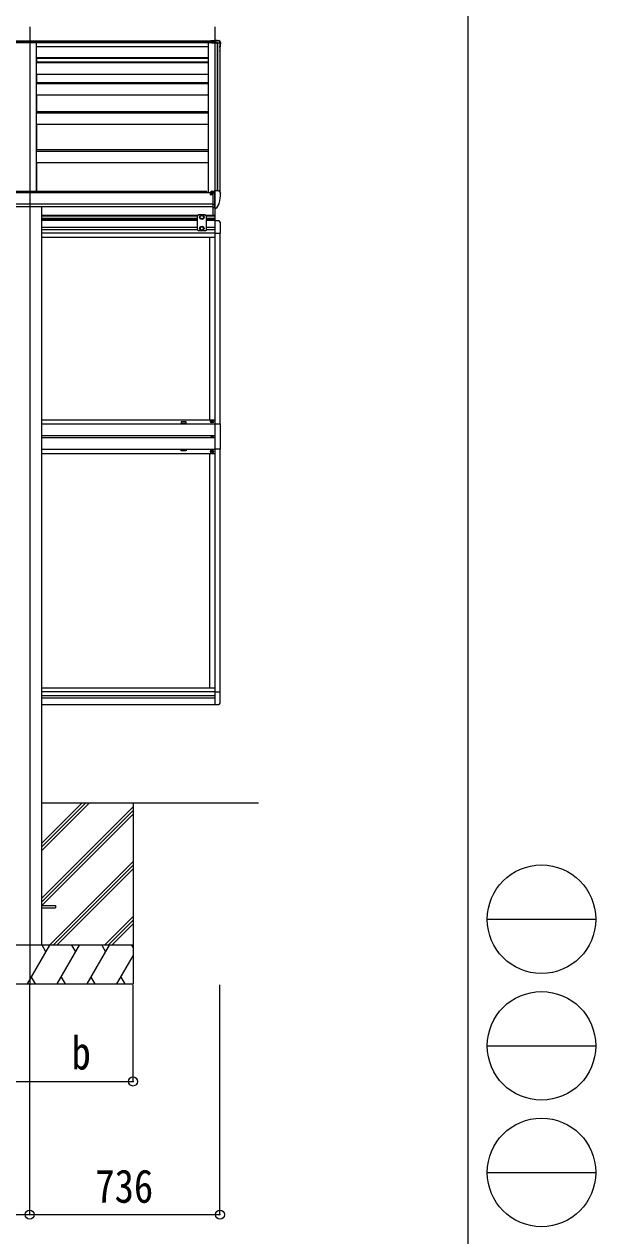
# Model space of a CAD drawing. Units: millimetres at full size; details may follow other scales. Extents: x -9783 to 9892, y -6828 to 6752.
# Drawn here: x 7680 to 9892, y -2488 to 2200 of the extents above; entities that cross this region are included whole.
import ezdxf
from ezdxf.enums import TextEntityAlignment as Align

# ---------------------------------------------------------------- set-up
doc = ezdxf.new("R2010")
doc.units = ezdxf.units.MM
doc.header["$LTSCALE"] = 35
doc.header["$PDMODE"] = 32
doc.header["$PDSIZE"] = 35
for name, color, linetype, lineweight in [('0-0_0', 7, 'Continuous', 9), ('0-1_本体', 4, 'Continuous', 9), ('0-2_部品', 7, 'Continuous', 9), ('0-8_PARTS2', 2, 'Continuous', 9), ('0-A_寸法', 6, 'Continuous', 9), ('1-1_GLASS', 4, 'Continuous', 9), ('1-2_GLASS_SEAL', 7, 'Continuous', 9), ('F-0_240', 7, 'Continuous', 9)]:
    doc.layers.add(name, color=color, linetype=linetype, lineweight=lineweight)
doc.styles.add('ＭＳ ゴシック', font='')
doc.styles.get('ＭＳ ゴシック').set_extended_font_data('MS Gothic')

msp = doc.modelspace()

# ---------------------------------------------------------------- linework, layer by layer
at = {"layer": '0-0_0'}
for p, q in [((7746.54, -813.2), (8586.22, -813.2)), ((7746.54, -998.89), (7932.17, -813.26)), ((7746.54, -984.74), (7918.03, -813.26)), ((7746.54, -970.6), (7903.89, -813.26)), ((7746.54, -1182.73), (8101.34, -827.94)), ((7746.54, -1196.87), (8101.34, -842.08)), ((8101.34, -813.26), (8101.34, -1513.26)), ((7747.95, -1209.6), (8101.34, -856.22)), ((7778.15, -1363.26), (8101.34, -1040.07)), ((7792.29, -1363.26), (8101.34, -1054.21)), ((7806.43, -1363.26), (8101.34, -1068.35)), ((7990.28, -1363.26), (8101.34, -1252.2)), ((8004.42, -1363.26), (8101.34, -1266.34)), ((8018.57, -1364.1), (8101.34, -1281.33)), ((8101.34, -1363.26), (7301.34, -1363.26)), ((7692.5, -1513.26), (7779.1, -1363.26)), ((7764.1, -1389.24), (7749.1, -1363.25)), ((7807.97, -1513.26), (7894.57, -1363.26)), ((7879.57, -1389.24), (7864.57, -1363.26)), ((7923.44, -1513.26), (8010.04, -1363.26)), ((7980.04, -1363.26), (7995.04, -1389.24)), ((8038.91, -1513.26), (8101.34, -1405.12)), ((8095.51, -1363.26), (8101.34, -1373.36)), ((7707.5, -1487.28), (7722.49, -1513.26)), ((7822.96, -1487.28), (7837.96, -1513.26)), ((7938.43, -1487.28), (7953.43, -1513.26)), ((8053.9, -1487.28), (8068.9, -1513.26)), ((7301.34, -1513.26), (8101.34, -1513.26))]:
    msp.add_line(p, q, dxfattribs=at)
at = {"layer": '0-1_本体'}
for p, q in [((7001.84, 2136.49), (8401.83, 2136.49)), ((8401.83, 2134.91), (7001.84, 2134.91)), ((8405.33, 2129.29), (7001.84, 2129.29)), ((8405.33, 2128.38), (7001.84, 2128.38)), ((7726.34, 2128.38), (7726.34, 1553.58)), ((8392.34, 2113.18), (7726.34, 2113.18)), ((8392.34, 2128.38), (8392.34, 1547.16)), ((8427.64, 1556.97), (8427.64, 2126.82)), ((8428.34, 2126.82), (8428.34, 1556.97)), ((8436.39, 2126.4), (8428.55, 2126.81)), ((8437.33, 2125.56), (8437.34, 1550.43)), ((8392.34, 2069.65), (7726.34, 2069.65)), ((8392.34, 2068.57), (7726.34, 2068.57)), ((8392.34, 2067.27), (7726.34, 2067.27)), ((7728.84, 2054.02), (7728.84, 2067.22)), ((7726.34, 2054.08), (8392.34, 2054.08)), ((7726.34, 2051.5), (8392.34, 2051.5)), ((7726.34, 2006.76), (8392.34, 2006.76)), ((7726.34, 1975.29), (8392.34, 1975.29)), ((7726.34, 1971.31), (8392.34, 1971.31)), ((7728.84, 1975.23), (7728.84, 2006.71)), ((7726.34, 1926.86), (8392.34, 1926.86)), ((7728.84, 1862.38), (7728.84, 1926.8)), ((7726.34, 1862.43), (8392.34, 1862.43)), ((7726.34, 1857.06), (8392.34, 1857.06)), ((7726.34, 1813), (8392.34, 1813)), ((7728.84, 1715.74), (7728.84, 1812.94)), ((7726.34, 1715.8), (8392.34, 1715.8)), ((7726.34, 1709.04), (8392.34, 1709.04)), ((7726.34, 1665.47), (8392.34, 1665.47)), ((7728.84, 1553.52), (7728.84, 1665.41)), ((8410.84, 1547.16), (6991.84, 1547.16)), ((8387.34, 1553.58), (7015.34, 1553.58)), ((8387.34, 1547.16), (8387.34, 1553.5)), ((6991.84, 1505.57), (8410.84, 1505.57)), ((8410.84, 1493.72), (6991.84, 1493.74)), ((7746.54, 1493.72), (7746.54, -1363.26))]:
    msp.add_line(p, q, dxfattribs=at)
msp.add_circle((8403.37, 1542.06), 3, dxfattribs=at)
msp.add_arc((8436.33, 2125.4), 1, 6.67014, 87, dxfattribs=at)
at = {"layer": '0-2_部品'}
for p, q in [((8401.83, 2137.62), (8417.33, 2138.56)), ((8401.83, 2137.62), (8401.83, 2136.85)), ((8401.83, 2136.85), (8401.83, 2136.12)), ((8401.83, 2135.73), (8417.33, 2136.55)), ((8401.83, 2136.12), (8401.83, 2135.73)), ((8401.83, 2135.73), (8401.83, 2133.33)), ((8401.83, 2133.33), (8405.33, 2133.51)), ((8401.83, 2132.03), (8401.83, 2133.33)), ((8401.83, 2132.03), (8405.33, 2132.03)), ((8428.44, 2128.32), (8405.33, 2129.72)), ((8405.33, 2129.72), (8405.33, 2126.82)), ((8428.4, 2126.82), (8405.33, 2126.82)), ((8417.33, 2138.56), (8421.37, 2138.32)), ((8417.33, 2137.79), (8417.33, 2138.56)), ((8417.33, 2138.56), (8417.33, 2137.79)), ((8417.33, 2137.79), (8417.33, 2137.07)), ((8417.33, 2134.15), (8417.33, 2136.55)), ((8433.13, 2135.71), (8417.33, 2136.55)), ((8427.3, 2137.95), (8433.55, 2137.57)), ((8436.41, 2126.4), (8428.4, 2126.82)), ((8428.44, 2128.98), (8436.49, 2128.59)), ((8428.44, 2128.32), (8436.49, 2127.9)), ((8432.99, 2136.84), (8432.99, 2136.11)), ((8433.13, 2135.71), (8437.55, 2128.3)), ((8434.31, 2137.15), (8438.79, 2130.72)), ((8437.83, 2124.23), (8437.83, 2124.91)), ((8438.79, 2130.72), (8438.79, 2127.19)), ((8439.33, 2128.99), (8439.33, 2124.91)), ((8439.33, 2124.23), (8439.33, 2124.91)), ((8400.84, 1551.12), (8400.84, 1547.16)), ((8415.84, 1552.29), (8401.84, 1552.23)), ((8405.34, 1552.25), (8405.34, 1554.14)), ((8406.17, 1554.56), (8415.84, 1555.28)), ((8410.84, 1547.24), (8417.34, 1547.64)), ((8415.84, 1556.06), (8417.34, 1556.06)), ((8415.84, 1556.06), (8415.84, 1549.89)), ((8417.34, 1488.47), (8417.34, 1556.97)), ((8432.43, 1556.41), (8436.5, 1550.6)), ((8439.34, 1547.6), (8439.34, 1546.97)), ((8405.84, 1542.06), (8405.54, 1542.06)), ((8406.37, 1542.06), (8405.84, 1542.06)), ((8424.96, 1490.29), (8434.71, 1505.67)), ((8410.84, 1491.67), (8416.34, 1491.67)), ((8416.84, 1490.67), (8416.34, 1491.67)), ((8417.34, 1490.67), (8416.84, 1490.67)), ((8418.84, 1488.57), (8417.34, 1488.47)), ((8418.84, 1488.57), (8422.55, 1488.79))]:
    msp.add_line(p, q, dxfattribs=at)
at = {"layer": '0-2_部品', "color": 4}
for p, q in [((7746.54, -1209.6), (7801.34, -1209.6)), ((7746.54, -1218.6), (7801.34, -1218.6)), ((7801.34, -1209.6), (7801.34, -1218.6))]:
    msp.add_line(p, q, dxfattribs=at)
at = {"layer": '0-2_部品'}
for points in [[(8417.33, 2134.15), (8405.33, 2133.73), (8405.33, 2130.36)], [(8428.44, 2128.98), (8405.33, 2130.36), (8405.33, 2129.72)], [(8417.33, 2136.55), (8417.33, 2137.07), (8417.33, 2137.79)], [(8433.55, 2137.57), (8433.43, 2137.57), (8433.1, 2137.35), (8432.99, 2136.84)], [(8432.99, 2136.11), (8433.05, 2135.9), (8433.13, 2135.71)], [(8406.17, 1554.56), (8406, 1554.54), (8405.84, 1554.51), (8405.7, 1554.47), (8405.57, 1554.41), (8405.47, 1554.35), (8405.4, 1554.29), (8405.35, 1554.22), (8405.34, 1554.14)], [(8410.84, 1491.67), (8410.84, 1549.89), (8415.84, 1549.89)], [(8417.34, 1556.97), (8429.34, 1556.97), (8431.67, 1556.83)], [(8400.84, 1543.67), (8400.84, 1542.06), (8400.37, 1542.06)], [(8405.54, 1543.25), (8405.54, 1542.06), (8400.84, 1542.06)], [(8417.34, 1502.36), (8414.18, 1502.77), (8410.84, 1503.2)]]:
    msp.add_lwpolyline(points, dxfattribs=at)
for centre, radius, start, end in [((8436.77, 2341.4), 203.67, 265.66569, 267.33529), ((8433.49, 2136.57), 1, 34.92333, 86.50831), ((8436.34, 2124.91), 1.5, 0.10179, 87.11637), ((8436.34, 2124.91), 2.99, 0.10179, 87.11637), ((8238.83, 2124.58), 199.01, 355.91195, 359.99961), ((8238.83, 2124.23), 199.01, 355.91198, 359.99961), ((8238.84, 2124.23), 200.5, 351.88835, 359.99962), ((8436.07, 2125.39), 3.27, 33.61079, 63.09912), ((8431.61, 1555.83), 1, 35, 86.5), ((8436.34, 1547.6), 3, 0, 87), ((8403.34, 1542.06), 2.5, 28.35764, 180), ((8403.34, 1542.06), 2.5, 0, 28.35764), ((8432.11, 1507.17), 3, 330, 348.16652), ((8246.85, 1546.98), 192.49, 347.8767, 359.9992), ((8422.36, 1491.79), 3, 273.5, 330)]:
    msp.add_arc(centre, radius, start, end, dxfattribs=at)
for centre, major_axis, ratio, start_param, end_param in [((8436.33, 2125.04), (0.11, 3.55), 0.844901, 5.9032824, 6.268104), ((8436.33, 2128.99), (0, -3.01), 0.996195, 1.5707963, 2.1816616), ((8401.84, 1551.13), (0.02, 1.1), 0.906239, 0.0206394, 1.5914357)]:
    msp.add_ellipse(centre, major_axis=major_axis, ratio=ratio, start_param=start_param, end_param=end_param, dxfattribs=at)
at = {"layer": '0-8_PARTS2'}
for p, q in [((7701.33, 2189.81), (7701.3, -1516.7)), ((8417.33, 2189.81), (8417.33, 1436.03))]:
    msp.add_line(p, q, dxfattribs=at)
at = {"layer": '0-A_寸法'}
for p, q in [((7701.34, -2406.08), (7701.34, -1516.68)), ((8101.34, -1891.09), (8101.34, -1516.68)), ((8437.34, -2406.08), (8437.34, -1516.68)), ((7301.34, -1891.09), (8101.34, -1891.09)), ((5771.34, -2406.08), (7701.34, -2406.08)), ((7701.34, -2406.08), (8437.34, -2406.08))]:
    msp.add_line(p, q, dxfattribs=at)
for p in [(8101.34, -1891.09), (7701.34, -2406.08), (8437.34, -2406.08)]:
    msp.add_point(p, dxfattribs=at)
at = {"layer": '1-1_GLASS'}
for p, q in [((6991.83, 1505.57), (8410.82, 1505.57)), ((8410.82, 1493.72), (6991.83, 1493.74)), ((7746.52, 1461.69), (8352.84, 1461.69)), ((7746.52, 1458.19), (8349.84, 1458.19)), ((8381.84, 1461.69), (8417.34, 1461.69)), ((8384.84, 1458.19), (8417.34, 1458.19)), ((7746.52, 1449.19), (8349.84, 1449.19)), ((7746.52, 1445.69), (8349.84, 1445.69)), ((8349.84, 1440.69), (7746.52, 1440.69)), ((7746.52, 1414.69), (8349.84, 1414.69)), ((8384.84, 1449.19), (8417.34, 1449.19)), ((8384.84, 1445.69), (8417.34, 1445.69)), ((8417.34, 1440.69), (8384.84, 1440.69)), ((8384.84, 1414.69), (8417.34, 1414.69)), ((8417.34, 1441.39), (8417.34, 604.19)), ((7746.52, 1405.69), (8349.84, 1405.69)), ((8417.34, 1392.19), (7746.52, 1392.19)), ((7746.52, 1376.19), (8417.34, 1376.19)), ((8384.84, 1405.69), (8417.34, 1405.69)), ((8397.34, 1376.19), (8397.34, 669.19)), ((8397.34, 1376.19), (8397.34, 669.19)), ((8437.34, 1391.99), (8437.34, 653.39)), ((7746.52, 669.19), (8417.34, 669.19)), ((8417.34, 653.19), (7746.52, 653.19)), ((7746.52, 608.63), (8417.34, 608.63)), ((8417.34, 599.63), (7746.52, 599.63)), ((8417.34, 604.39), (8417.34, -432.81)), ((8417.34, 555.19), (7746.52, 555.19)), ((7746.52, 539.19), (8417.34, 539.19)), ((8397.34, 539.19), (8397.34, -367.81)), ((8397.34, 539.19), (8397.34, -367.81)), ((8437.34, 554.99), (8437.34, -383.61)), ((7746.52, -367.81), (8417.34, -367.81)), ((8417.34, -367.81), (8417.34, -383.81)), ((8417.34, -383.81), (7746.52, -383.81)), ((7746.52, -397.31), (8417.34, -397.31)), ((7746.52, -406.31), (8417.34, -406.31)), ((7746.52, -432.31), (8417.34, -432.31))]:
    msp.add_line(p, q, dxfattribs=at)
for points in [[(8287.34, 656.19), (8307.34, 656.19), (8307.34, 661.19), (8287.34, 661.19)], [(8287.34, 554.19), (8307.34, 554.19), (8307.34, 549.19), (8287.34, 549.19)]]:
    msp.add_lwpolyline(points, close=True, dxfattribs=at)
at = {"layer": '1-2_GLASS_SEAL'}
for p, q in [((8353.84, 1462.69), (8349.84, 1458.69)), ((8349.84, 1458.69), (8349.84, 1405.19)), ((8380.84, 1462.69), (8353.84, 1462.69)), ((8380.84, 1462.69), (8384.84, 1458.69)), ((8384.84, 1405.19), (8384.84, 1458.69)), ((8411.84, 1461.69), (8411.84, 1490.89)), ((8417.34, 1487.69), (8417.34, 1441.18)), ((8418.84, 1441.18), (8418.84, 1487.79)), ((8367.34, 1417.7), (8360.84, 1413.94)), ((8360.84, 1413.94), (8360.84, 1406.44)), ((8373.84, 1413.94), (8367.34, 1417.7)), ((8373.84, 1406.44), (8373.84, 1413.94)), ((8417.34, 1441.19), (8432.63, 1440.39)), ((8437.84, 1434.9), (8437.84, 1391.99)), ((8353.84, 1401.19), (8349.84, 1405.19)), ((8380.84, 1401.19), (8353.84, 1401.19)), ((8360.84, 1406.44), (8367.34, 1402.68)), ((8367.34, 1402.68), (8373.84, 1406.44)), ((8380.84, 1401.19), (8384.84, 1405.19)), ((8417.34, 1391.99), (8437.84, 1391.99)), ((8404.84, 663.69), (8403.84, 663.69)), ((8407.84, 662.69), (8408.84, 662.69)), ((8406.11, 604.78), (8405.29, 604.78)), ((8408.57, 605.6), (8409.39, 605.6)), ((8404.84, 546.69), (8403.84, 546.69)), ((8407.84, 547.69), (8408.84, 547.69)), ((8417.34, -383.61), (8437.84, -383.61)), ((8437.84, -426.52), (8437.84, -383.61)), ((8417.34, -432.81), (8432.63, -432.01))]:
    msp.add_line(p, q, dxfattribs=at)
for points in [[(8360.84, 1457.44), (8367.34, 1461.2), (8373.84, 1457.44)], [(8373.84, 1457.44), (8373.84, 1449.94), (8367.34, 1446.18), (8360.84, 1449.94), (8360.84, 1457.44)], [(8403.84, 663.69), (8403.84, 662.69), (8404.84, 662.69)], [(8406.84, 664.69), (8406.84, 665.69), (8405.84, 665.69), (8405.84, 664.69)], [(8405.84, 661.69), (8405.84, 660.69), (8406.84, 660.69), (8406.84, 661.69)], [(8408.84, 662.69), (8408.84, 663.69), (8407.84, 663.69)], [(8417.34, 654.19), (8438.04, 654.19), (8438.04, 556.19), (8417.34, 556.19)], [(8405.29, 604.78), (8405.29, 605.6), (8406.11, 605.6)], [(8406.93, 606.42), (8406.93, 607.24), (8407.75, 607.24), (8407.75, 606.42)], [(8407.75, 603.96), (8407.75, 603.14), (8406.93, 603.14), (8406.93, 603.96)], [(8409.39, 605.6), (8409.39, 604.78), (8408.57, 604.78)], [(8403.84, 546.69), (8403.84, 547.69), (8404.84, 547.69)], [(8405.84, 548.69), (8405.84, 549.69), (8406.84, 549.69), (8406.84, 548.69)], [(8406.84, 545.69), (8406.84, 544.69), (8405.84, 544.69), (8405.84, 545.69)], [(8408.84, 547.69), (8408.84, 546.69), (8407.84, 546.69)]]:
    msp.add_lwpolyline(points, dxfattribs=at)
for centre, radius in [((8367.34, 1453.69), 8.5), ((8367.34, 1453.69), 7.5), ((8367.34, 1453.69), 6.5), ((8367.34, 1410.19), 8.5), ((8367.34, 1410.19), 7.5), ((8367.34, 1410.19), 6.5), ((8406.34, 663.19), 5.9), ((8407.34, 605.19), 3.75), ((8406.34, 547.19), 5.9)]:
    msp.add_circle(centre, radius, dxfattribs=at)
for centre, radius, start, end in [((8432.34, 1434.9), 5.5, 0, 87), ((8404.84, 664.69), 1, 270, 0), ((8404.84, 661.69), 1, 0, 90), ((8407.84, 664.69), 1, 180, 270), ((8407.84, 661.69), 1, 90, 180), ((8406.11, 606.42), 0.82, 270, 0), ((8406.11, 603.96), 0.82, 0, 90), ((8408.57, 606.42), 0.82, 180, 270), ((8408.57, 603.96), 0.82, 90, 180), ((8404.84, 548.69), 1, 270, 0), ((8404.84, 545.69), 1, 0, 90), ((8407.84, 548.69), 1, 180, 270), ((8407.84, 545.69), 1, 90, 180), ((8432.34, -426.52), 5.5, 273, 0)]:
    msp.add_arc(centre, radius, start, end, dxfattribs=at)
at = {"layer": 'F-0_240', "color": 5}
msp.add_line((9396.97, 6751.9), (9396.97, -6828.1), dxfattribs=at)
at = {"layer": 'F-0_240', "color": 4}
for p, q in [((9471.77, -1263.1), (9891.77, -1263.1)), ((9471.77, -1753.1), (9891.77, -1753.1)), ((9471.77, -2243.1), (9891.77, -2243.1))]:
    msp.add_line(p, q, dxfattribs=at)
for centre in [(9681.77, -1263.1), (9681.77, -1753.1), (9681.77, -2243.1)]:
    msp.add_circle(centre, 210, dxfattribs=at)

# ---------------------------------------------------------------- texts
at = {"layer": '0-A_寸法', "color": 7, "style": 'ＭＳ ゴシック', "width": 0.85}
for s, p in [('b', (7863.34, -1883.09)), ('736', (7955.34, -2399.08))]:
    msp.add_text(s, height=129, dxfattribs=at).set_placement(p, align=Align.BOTTOM_LEFT)

doc.saveas('drawing.dxf')
